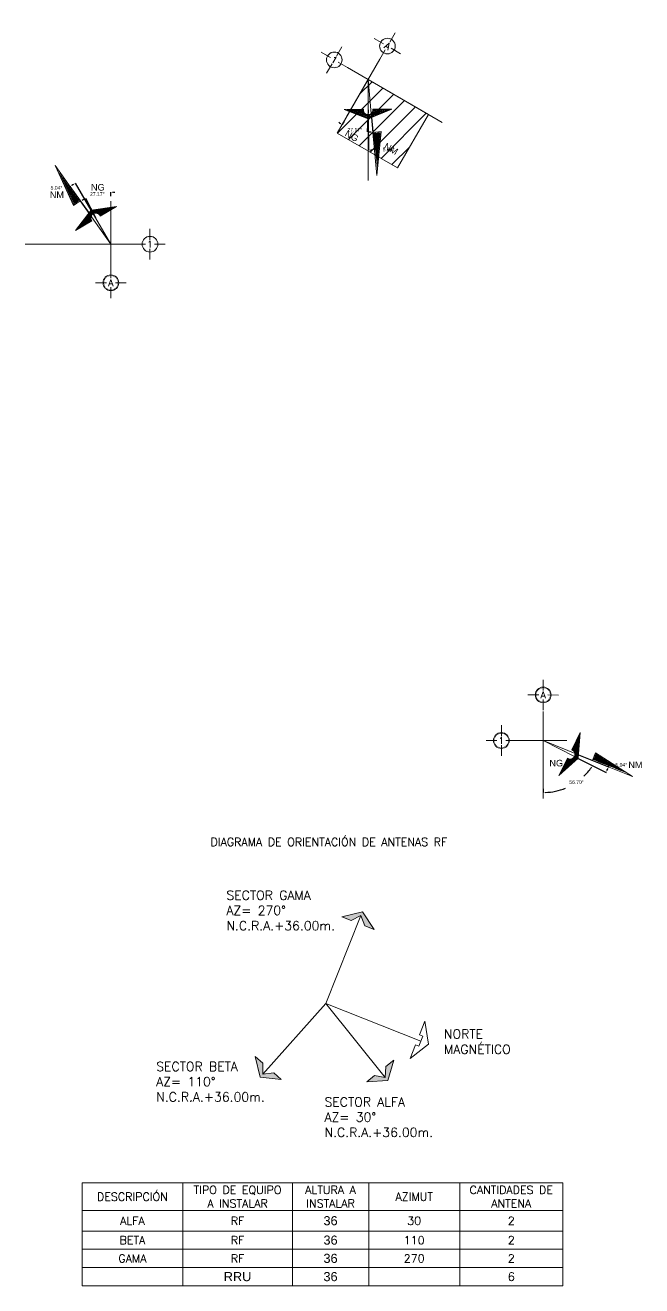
# Model space of a CAD drawing. Header units: millimetres. Extents: x 37 to 259, y 69 to 300.
# Drawn here: x 79.05 to 94.27, y 70.95 to 102.04 of the extents above; entities that cross this region are included whole.
import ezdxf
from ezdxf.enums import TextEntityAlignment as Align

# ---------------------------------------------------------------- set-up
doc = ezdxf.new("R2010")
doc.units = ezdxf.units.MM
doc.layers.get('0').update_dxf_attribs({"lineweight": 0})
doc.layers.get('Defpoints').update_dxf_attribs({"lineweight": 0})
for name, color, linetype, lineweight in [('1', 8, 'Continuous', 0), ('5', 5, 'Continuous', 0), ('EXISTENTE', 8, 'Continuous', 0), ('MARCO', 7, 'Continuous', 0), ('Nuevo', 5, 'Continuous', 0), ('titulos', 5, 'Continuous', 0)]:
    doc.layers.add(name, color=color, linetype=linetype, lineweight=lineweight)
doc.styles.add('Doble Carta', font='ARLRDBD.TTF')
doc.styles.add('ROMANS', font='romans.shx')
doc.styles.get("Standard").update_dxf_attribs({"font": 'arial.ttf'})
doc.styles.add('TEXTOS', font='romans.shx')
doc.dimstyles.new('cotas 90x60', dxfattribs={"dimtxt": 0.075, "dimasz": 0.1, "dimexe": 0, "dimexo": 0, "dimgap": 0.1, "dimtad": 0, "dimtih": 1, "dimtoh": 1, "dimzin": 0, "dimdsep": 46, "dimtxsty": 'Doble Carta', "dimcen": 0.1, "dimclrd": 256, "dimclre": 256, "dimclrt": 256, "dimazin": 0, "dimtfac": 1, "dimtofl": 0, "dimtmove": 0, "dimatfit": 3, "dimfxl": 0.2, "dimtolj": 1, "dimtzin": 0, "dimarcsym": 0})
doc.dimstyles.new('COTAS ATC', dxfattribs={"dimtxt": 0.15, "dimasz": 0.15, "dimexe": 0.15, "dimexo": 0.15, "dimgap": 0.05, "dimtad": 1, "dimtih": 1, "dimtoh": 1, "dimdec": 0, "dimlfac": 100, "dimzin": 0, "dimdsep": 46, "dimtxsty": 'TEXTOS', "dimblk": 'OPEN90', "dimcen": 0.15, "dimclrd": 8, "dimclre": 8, "dimclrt": 8, "dimadec": 0, "dimazin": 0, "dimtfac": 1, "dimtdec": 0, "dimtofl": 0, "dimtmove": 2, "dimatfit": 3, "dimldrblk": 'OPEN90', "dimfxl": 1, "dimtolj": 1, "dimtzin": 0, "dimlwd": -1, "dimlwe": -1, "dimarcsym": 0})

# ---------------------------------------------------------------- blocks, each defined once
blk = doc.blocks.new('*T13')
at = {"layer": '5', "color": 0, "linetype": 'ByBlock', "lineweight": -2, "transparency": 16777216}
for p, q in [((0, 0), (11.86698090108241, 0)), ((0, 0), (0, -2.539353300913831)), ((2.482374912444186, 0), (2.482374912444186, -2.539353300913831)), ((5.189749824888381, 0), (5.189749824888381, -2.539353300913831)), ((7.073651749507377, 0), (7.073651749507377, -2.539353300913831)), ((9.320606411406928, 0), (9.320606411406928, -2.539353300913831)), ((11.86698090108241, 0), (11.86698090108241, -2.539353300913831)), ((0, -0.6833333333333371), (11.86698090108241, -0.6833333333333371)), ((0, -1.189353300913822), (11.86698090108241, -1.189353300913822)), ((0, -1.639353300913825), (11.86698090108241, -1.639353300913825)), ((0, -2.089353300913828), (11.86698090108241, -2.089353300913828)), ((0, -2.539353300913831), (11.86698090108241, -2.539353300913831))]:
    blk.add_line(p, q, dxfattribs=at)
at = {"layer": '5', "color": 0, "transparency": 16777216, "char_height": 0.2, "attachment_point": 5, "style": 'TEXTOS'}
for s, insert, width in [('DESCRIPCIÓN', (1.241187456222093, -0.3416666666666686), 2.332374912444189), ('TIPO DE EQUIPO A INSTALAR', (3.83606236866629, -0.3416666666666686), 2.557374912444198), ('ALTURA A INSTALAR', (6.131700787197886, -0.3416666666666686), 1.733901924619), ('AZIMUT', (8.19712908045716, -0.3416666666666686), 2.096954661899554), ('CANTIDADES DE ANTENA', (10.59379365624467, -0.3416666666666686), 2.396374489675486), ('ALFA', (1.241187456222093, -0.9363433171235869), 2.332374912444189), ('RF', (3.83606236866629, -0.9363433171235869), 2.557374912444198), ('30', (8.19712908045716, -0.9363433171235869), 2.096954661899554), ('2', (10.59379365624467, -0.9363433171235869), 2.396374489675486), ('BETA', (1.241187456222093, -1.414353300913831), 2.332374912444189), ('RF', (3.83606236866629, -1.414353300913831), 2.557374912444198), ('110', (8.19712908045716, -1.414353300913831), 2.096954661899554), ('2', (10.59379365624467, -1.414353300913831), 2.396374489675486), ('GAMA', (1.241187456222093, -1.86435330091382), 2.332374912444189), ('RF', (3.83606236866629, -1.86435330091382), 2.557374912444198), ('270', (8.19712908045716, -1.86435330091382), 2.096954661899554), ('2', (10.59379365624467, -1.86435330091382), 2.396374489675486), ('6', (10.59379365624467, -2.314353300913837), 2.396374489675486)]:
    blk.add_mtext(s, dxfattribs=dict(at, insert=insert, width=width))
at = {"layer": '5', "color": 0, "transparency": 16777216, "char_height": 0.2250000000000001, "attachment_point": 5}
for s, insert, width in [('36', (6.131700787197886, -0.9363433171235869), 1.733901924619), ('36', (6.131700787197886, -1.414353300913831), 1.733901924619), ('36', (6.131700787197886, -1.86435330091382), 1.733901924619), ('RRU', (3.83606236866629, -2.314353300913837), 2.557374912444198), ('36', (6.131700787197886, -2.314353300913837), 1.733901924619)]:
    blk.add_mtext(s, dxfattribs=dict(at, insert=insert, width=width))
blk = doc.blocks.new('ZEJEV')
at = {"linetype": 'Continuous', "ltscale": 0.25}
h = blk.add_hatch(color=256, dxfattribs=at)
edge = h.paths.add_edge_path()
edge.add_arc((0, 0), 0.3333662952246184, 0, 360)
edge = h.paths.add_edge_path(flags=16)
edge.add_arc((0, 0), 0.3184506822615112, 0, 360)
for p, q in [((0, 0.2051596870354615), (0, 0.6972857957597398)), ((-0.205159687035291, 0), (-0.6972857957597114, 0)), ((0.2051596870353194, 0), (0.6972857957597682, 0)), ((0, -0.2051596870355183), (0, -0.6972857957597682))]:
    blk.add_line(p, q, dxfattribs=at)
at = {"linetype": 'Continuous', "ltscale": 0.25, "const_width": 0.0239665521434915}
for points in [[(5.684341886080801e-14, 0.2627742995874485), (5.684341886080801e-14, 0.6396711832075823)], [(-0.2627742995875337, -8.526512829121202e-14), (-0.6396711832076107, -8.526512829121202e-14)], [(0.26277429958742, 2.842170943040401e-14), (0.6396711832076676, 2.842170943040401e-14)], [(5.684341886080801e-14, -0.262774299587619), (5.684341886080801e-14, -0.6396711832077813)]]:
    blk.add_lwpolyline(points, dxfattribs=at)
at = {"linetype": 'Continuous', "ltscale": 0.25}
blk.add_circle((0, 0), 0.3594982821523723, dxfattribs=at)
at = {"linetype": 'Continuous', "style": 'ROMANS'}
blk.add_attdef('X', text='', height=0.3, rotation=2.066581739609821e-05, dxfattribs=at).set_placement((0, 0), align=Align.MIDDLE)
blk = doc.blocks.new('*D33')
at = {"layer": 'Defpoints', "color": 0, "ltscale": 0.001, "transparency": 16777216}
for p in [(87.56472330781878, 100.9452069342478), (87.51574961600187, 100.7025556804414), (87.5156328936014, 99.95319667047147), (86.92304669091197, 99.67617804085026), (87.06933893416739, 99.50084129537362)]:
    blk.add_point(p, dxfattribs=at)
at = {"layer": 'MARCO', "lineweight": -2, "ltscale": 0.001, "transparency": 16777216}
for p, q in [((87.5156328936014, 99.95319667047147), (87.48887630355975, 99.41250430989233)), ((86.92304669091197, 99.67617804085026), (86.87520932598775, 99.59333856154834))]:
    blk.add_line(p, q, dxfattribs=at)
for start, end in [(235.787016179919, 237.8909225194689), (269.2708903045801, 271.3747966441302)]:
    blk.add_arc((87.55618017644781, 100.7725688716056), 1.361728836198286, start, end, dxfattribs=at)
at = {"layer": 'MARCO', "ltscale": 0.001, "transparency": 16777216}
for points in [[(86.83667576059275, 99.62627196074115), (86.8280775535786, 99.61199440444045), (86.87520932598775, 99.59333856154832)], [(87.5385931445594, 99.40262098224119), (87.53911115131115, 99.41927959703303), (87.48887630355975, 99.41250430989233)]]:
    blk.add_solid(points, dxfattribs=at)
at = {"layer": 'MARCO', "ltscale": 0.001, "transparency": 16777216, "insert": (87.18647771429625, 99.46198674414731), "char_height": 0.09, "attachment_point": 5, "style": 'Doble Carta'}
blk.add_mtext('\\A1;27.17°', dxfattribs=at)
blk = doc.blocks.new('*D34')
at = {"layer": 'Defpoints', "color": 0, "ltscale": 0.001, "transparency": 16777216}
for p in [(87.50895414157847, 100.6827781719168), (87.50895414157854, 100.6827781719168), (87.517034098735, 99.73137268322914), (87.59787258127159, 99.76462147734792), (87.57407572029926, 98.96275421758301)]:
    blk.add_point(p, dxfattribs=at)
at = {"layer": 'MARCO', "lineweight": -2, "ltscale": 0.001, "transparency": 16777216}
for p, q in [((87.517034098735, 99.73137268322914), (87.52357164772309, 98.96158394928786)), ((87.59787258127159, 99.76462147734792), (87.67487212726722, 98.96953725321268)), ((87.72456404038994, 98.97507925377236), (87.77456404038993, 98.97507925377236))]:
    blk.add_line(p, q, dxfattribs=at)
for start, end in [(272.1509993612015, 273.8671140015362), (275.531531858166, 277.1959497147959)]:
    blk.add_arc((87.50895414157847, 100.6827781719176), 1.721256292217963, start, end, dxfattribs=at)
at = {"layer": 'MARCO', "ltscale": 0.001, "transparency": 16777216}
for points in [[(87.57375019683707, 98.95440358347119), (87.57336661012279, 98.97106583539014), (87.5235716477231, 98.96158394928786)], [(87.62435748675553, 98.97374623627503), (87.62572293227649, 98.95713559702462), (87.67487212726724, 98.96953725321268)]]:
    blk.add_solid(points, dxfattribs=at)
at = {"layer": 'MARCO', "ltscale": 0.001, "transparency": 16777216, "insert": (88.02269281302574, 98.97507925377235), "char_height": 0.09, "attachment_point": 5, "style": 'Doble Carta'}
blk.add_mtext('\\A1;5.04°', dxfattribs=at)
blk = doc.blocks.new('FLECHA')
blk.add_hatch(color=256).paths.add_polyline_path([(0, 1.623940971963748), (-0.2858467634463752, 1.423788913431054), (-0.1213582129566932, 1.423788913431054), (7.275902103032195e-12, 1.557185003453924), (0.1213582129566931, 1.423788913431054), (0.2858467634463753, 1.423788913431053)])
for p, q in [((0, 1.623940971963748), (-0.285846763435984, 1.423788913438329)), ((-0.121358212956693, 1.423788913431054), (7.275957614183426e-12, 1.557185003453924)), ((0, 1.623940971963748), (0.285846763435984, 1.423788913438329)), ((0.121358212956693, 1.423788913431054), (7.275957614183426e-12, 1.557185003453924)), ((0, 0), (0, 1.5571850034612)), ((-0.285846763435984, 1.423788913431054), (-0.121358212956693, 1.423788913431054)), ((0.285846763435984, 1.423788913431054), (0.121358212956693, 1.423788913431054))]:
    blk.add_line(p, q)
blk = doc.blocks.new('*U80')
blk.add_hatch(color=256).paths.add_polyline_path([(-0.5514205126726618, 1.527455301678704), (-0.7523207973491175, 1.242133913898955), (-0.5976052548210614, 1.297987151427731), (-0.5287530567575321, 1.464665606871194), (-0.3693097083902122, 1.380403211076372), (-0.2145941658621559, 1.436256448605148)])
for p, q in [((-0.5514205126726618, 1.527455301678704), (-0.7523207973418145, 1.242133913909327)), ((-0.5976052548210613, 1.297987151427731), (-0.5287530567575323, 1.464665606871194)), ((-0.5514205126726618, 1.527455301678704), (-0.2145941658744004, 1.436256448608464)), ((-0.3693097083902123, 1.380403211076372), (-0.5287530567575323, 1.464665606871194)), ((0, 0), (-0.5287530567668465, 1.464665606875567)), ((-0.7523207973393438, 1.242133913902483), (-0.5976052548210613, 1.297987151427731)), ((-0.2145941658719298, 1.43625644860162), (-0.3693097083902123, 1.380403211076372))]:
    blk.add_line(p, q)
blk = doc.blocks.new('*U81')
blk.add_hatch(color=256).paths.add_polyline_path([(0.5540147517148082, 1.5265162741697), (0.2170339508233317, 1.43588979604006), (0.371654379503968, 1.379773788726523), (0.5312406534274656, 1.463765180323591), (0.5998095776064268, 1.296969990582983), (0.7544300062870632, 1.240853983269446)])
for p, q in [((0, 0), (0.5312406534231086, 1.463765180332913)), ((0.5540147517148082, 1.5265162741697), (0.2170339508355816, 1.435889796043354)), ((0.3716543795039682, 1.379773788726523), (0.5312406534274657, 1.463765180323591)), ((0.5998095776064267, 1.296969990582983), (0.5312406534274657, 1.463765180323591)), ((0.5540147517148082, 1.5265162741697), (0.7544300062797776, 1.24085398327983)), ((0.2170339508330995, 1.435889796036515), (0.3716543795039682, 1.379773788726523)), ((0.7544300062772955, 1.240853983272991), (0.5998095776064267, 1.296969990582983))]:
    blk.add_line(p, q)
blk = doc.blocks.new('A$C6DDA35DD')
blk.add_line((-3.299646778032184e-08, 1.678831556368094), (-3.299646778032184e-08, 4.246248686001763e-08))
blk.add_lwpolyline([(-0.003295370908745099, 1.814996345310645), (0.3259188773517963, 1.621021814855338), (0.08388900034333346, 1.621032385890429), (0.08389159818034386, 1.680511819620731), (-0.09049408733699238, 1.680519436209577), (-0.09049668520310661, 1.621040002479274), (-0.3325265622333973, 1.621050573543469)], close=True)
blk = doc.blocks.new('A$C31366731')
blk.add_blockref('A$C6DDA35DD', (-0.3325264962404617, -4.246248863637447e-08))
blk = doc.blocks.new('*D37')
at = {"layer": 'Defpoints', "color": 0, "transparency": 16777216}
for p in [(86.47467494699136, 77.9081783536087), (86.47467494699136, 77.9081783536087), (86.47467494699136, 77.9081783536087), (87.33144111510195, 77.56839262273415), (85.14455465983544, 77.39665543340784)]:
    blk.add_point(p, dxfattribs=at)
blk = doc.blocks.new('_Open90')
at = {"color": 0, "linetype": 'ByBlock', "lineweight": -2}
for p, q in [((0, 0), (-1, 0)), ((-0.5, 0.5), (0, 0)), ((0, 0), (-0.5, -0.5))]:
    blk.add_line(p, q, dxfattribs=at)
blk = doc.blocks.new('*D74')
at = {"layer": 'Defpoints', "color": 0, "ltscale": 0.001, "transparency": 16777216}
for p in [(80.95120330612895, 97.90345705808095), (81.16558704915938, 97.8248186102624), (80.79105551645398, 97.28851285811685), (81.16582013471768, 96.6395980560473), (81.24480061536886, 96.40499171099219)]:
    blk.add_point(p, dxfattribs=at)
at = {"layer": 'MARCO', "lineweight": -2, "ltscale": 0.001, "transparency": 16777216}
for p, q in [((80.79105551645398, 97.28851285811685), (80.54374304642008, 97.77007353556576)), ((81.16558704915938, 97.8248186102624), (81.16556823670135, 97.92047838477608))]:
    blk.add_line(p, q, dxfattribs=at)
for start, end in [(119.2873292374785, 121.3912355770284), (85.80345511281983, 87.90736145236974)]:
    blk.add_arc((81.16583603438572, 96.55874957491027), 1.361728836198372, start, end, dxfattribs=at)
at = {"layer": 'MARCO', "ltscale": 0.001, "transparency": 16777216}
for points in [[(80.4957500137312, 97.7537605573653), (80.50363492734695, 97.73907703207163), (80.54374304642008, 97.77007353556576)], [(81.21540863598278, 97.91123830664273), (81.21571134244326, 97.92790222414662), (81.16556823670135, 97.92047838477608)]]:
    blk.add_solid(points, dxfattribs=at)
at = {"layer": 'MARCO', "ltscale": 0.001, "transparency": 16777216, "insert": (80.83033802611914, 97.87850201752337), "char_height": 0.09, "attachment_point": 5, "style": 'Doble Carta'}
blk.add_mtext('\\A1;27.17°', dxfattribs=at)
blk = doc.blocks.new('*D75')
at = {"layer": 'Defpoints', "color": 0, "ltscale": 0.001, "transparency": 16777216}
for p in [(80.24498362433012, 98.11688312865311), (80.62551120971693, 97.41065643018118), (80.67887513164082, 97.47988528548058), (81.1618105450407, 96.6601224685043), (81.16181054504065, 96.66012246850421)]:
    blk.add_point(p, dxfattribs=at)
at = {"layer": 'MARCO', "lineweight": -2, "ltscale": 0.001, "transparency": 16777216}
for p, q in [((80.12084409038513, 98.03092955331921), (80.07084409038514, 98.0309295533192)), ((80.62551120971693, 97.41065643018118), (80.16109904188947, 98.06058657406277)), ((80.67887513164082, 97.47988528548058), (80.28812876232013, 98.14316102701824))]:
    blk.add_line(p, q, dxfattribs=at)
for centre, start, end in [((81.1618105450411, 96.66012246850357), 125.5479707910642, 127.2123886476941), ((81.16181054504109, 96.66012246850356), 122.1674382941015, 123.8835529344343)]:
    blk.add_arc(centre, 1.721256292217906, start, end, dxfattribs=at)
at = {"layer": 'MARCO', "ltscale": 0.001, "transparency": 16777216}
for points in [[(80.20694429263784, 98.08221196257398), (80.19745253145862, 98.0959117526269), (80.16109904188946, 98.06058657406275)], [(80.2410880974051, 98.12427663428784), (80.2497555039617, 98.11004098040891), (80.28812876232013, 98.14316102701824)]]:
    blk.add_solid(points, dxfattribs=at)
at = {"layer": 'MARCO', "ltscale": 0.001, "transparency": 16777216, "insert": (79.82271531774931, 98.0309295533192), "char_height": 0.09, "attachment_point": 5, "style": 'Doble Carta'}
blk.add_mtext('\\A1;5.04°', dxfattribs=at)
blk = doc.blocks.new('*D76')
at = {"layer": 'Defpoints', "color": 0, "ltscale": 0.001, "transparency": 16777216}
for p in [(91.75610825672236, 84.62895039264492), (91.83523899791626, 84.39439468654916), (93.0457782334496, 83.7831980659472), (91.83623127469156, 83.20917452478604), (92.30992508642956, 83.19392993099544)]:
    blk.add_point(p, dxfattribs=at)
at = {"layer": 'MARCO', "lineweight": -2, "ltscale": 0.001, "transparency": 16777216}
for p, q in [((93.0457782334496, 83.7831980659472), (93.0580312413833, 83.77516266917439)), ((91.83623127469156, 83.20917452478604), (91.83631037166441, 83.11469753077542))]:
    blk.add_line(p, q, dxfattribs=at)
for start, end in [(313.4850569219034, 324.784570676204), (272.0069467930201, 292.3494806605254)]:
    blk.add_arc((91.83508598718606, 84.57715760805479), 1.462460589812034, start, end, dxfattribs=at)
at = {"layer": 'MARCO', "ltscale": 0.001, "transparency": 16777216}
for points in [[(93.02301173909804, 83.7385146282426), (93.03679053628055, 83.72913792701127), (93.0580312413833, 83.77516266917439)], [(91.8864517621484, 83.10726211520023), (91.88615290284933, 83.12392610214505), (91.8363103716644, 83.1146975307754)]]:
    blk.add_solid(points, dxfattribs=at)
at = {"layer": 'MARCO', "ltscale": 0.001, "transparency": 16777216, "insert": (92.6611052005659, 83.37030913542839), "char_height": 0.09, "attachment_point": 5, "style": 'Doble Carta'}
blk.add_mtext('\\A1;56.70°', dxfattribs=at)
blk = doc.blocks.new('*D77')
at = {"layer": 'Defpoints', "color": 0, "ltscale": 0.001, "transparency": 16777216}
for p in [(91.84978068199345, 84.3793657897073), (91.84978068199338, 84.37936578970731), (92.70129513071113, 83.9549122195283), (92.70834188057262, 84.0420367619119), (93.41213221841488, 83.65702175800322)]:
    blk.add_point(p, dxfattribs=at)
at = {"layer": 'MARCO', "lineweight": -2, "ltscale": 0.001, "transparency": 16777216}
for p, q in [((92.70129513071113, 83.9549122195283), (93.39026133618802, 83.611483912366)), ((92.70834188057262, 84.0420367619119), (93.45181896730827, 83.74992432627923)), ((93.4694254860477, 83.79672187426925), (93.51942548604771, 83.79672187426925))]:
    blk.add_line(p, q, dxfattribs=at)
for centre, start, end in [((91.84978068199355, 84.37936578970722), 335.1695847388709, 336.8856993792061), ((91.84978068199356, 84.37936578970724), 338.5501172358368, 340.2145350924678)]:
    blk.add_arc(centre, 1.721256292216953, start, end, dxfattribs=at)
at = {"layer": 'MARCO', "ltscale": 0.001, "transparency": 16777216}
for points in [[(93.41942622677456, 83.65294297170794), (93.40440356479412, 83.66016082490671), (93.390261336188, 83.61148391236601)], [(93.42514955042294, 83.7068176371528), (93.44057168834964, 83.70049818784548), (93.45181896730826, 83.74992432627923)]]:
    blk.add_solid(points, dxfattribs=at)
at = {"layer": 'MARCO', "ltscale": 0.001, "transparency": 16777216, "insert": (93.76755425868353, 83.79672187426921), "char_height": 0.09, "attachment_point": 5, "style": 'Doble Carta'}
blk.add_mtext('\\A1;5.04°', dxfattribs=at)

msp = doc.modelspace()

# ---------------------------------------------------------------- hatches: boundary and pattern name
at = {"layer": '1', "lineweight": 0, "true_color": 0x000000}
h = msp.add_hatch(dxfattribs=at)
h.set_pattern_fill('ANSI31', color=18, scale=0.09409215494019248)
h.set_pattern_definition([(45, (-143.8747064516155, -34.51381675144489), (-0.2112429125865626, 0.2112429125865627), [])])
h.paths.add_polyline_path([(89.00586876504005, 99.84227486393299), (87.5158051073033, 100.7025635178369), (86.7524822700095, 99.38044958106535), (88.2425459277458, 98.52016092716144)])
at = {"layer": 'MARCO', "ltscale": 0.01}
h = msp.add_hatch(dxfattribs=at)
h.set_pattern_fill('ANSI31', color=256, scale=0.005185562058072982, angle=982.1064401030951, style=0)
h.set_pattern_definition([(189.1064398261894, (665.5321937379522, 579.7166169279059), (-0.00260576685209684, 0.01625664566526832), [])])
edge = h.paths.add_edge_path()
edge.add_arc((87.51230031246668, 99.9531991564968), 0.1304134759359513, 538.3442463746237, 721.8686336260657, ccw=False)
edge.add_line((87.3819412878511, 99.95696736654511), (86.98531708168031, 99.9562305454269))
edge.add_line((86.98531708168034, 99.95623054542688), (87.51268830515144, 99.74434667114124))
edge.add_line((87.51268830515146, 99.74434667114124), (88.03926864281577, 99.95818850334493))
edge.add_line((88.03926864281571, 99.95818850334496), (87.64264443671497, 99.95745168276204))
h = msp.add_hatch(dxfattribs=at)
h.set_pattern_fill('ANSI31', color=256, scale=0.006222674469687587, angle=983.4147856514763, style=0)
h.set_pattern_definition([(218.414785659799, (410.9059226768685, 941.7373249441166), (-0.01227600659861798, 0.0154802575172584), [])])
h.paths.add_polyline_path([(87.73972287428381, 98.53407043191824), (87.81864097107592, 99.39577110140496), (87.65834696397403, 99.38035781137016)])
h = msp.add_hatch(dxfattribs=at)
h.set_pattern_fill('ANSI31', color=256, scale=0.006222674469687587, angle=833.4312245843757, style=0)
h.set_pattern_definition([(68.43122459269834, (221.8744618769832, -793.3726295463533), (0.01837354694527357, -0.007263021648031627), [])])
h.paths.add_polyline_path([(79.88710434907375, 98.40520793170876), (80.24983502412977, 97.61959825307146), (80.38092023087543, 97.71313117131379)])
h = msp.add_hatch(dxfattribs=at)
h.set_pattern_fill('ANSI31', color=256, scale=0.005185562058072982, angle=832.1228790359945, style=0)
h.set_pattern_definition([(39.12287875908879, (-179.702119828031, -607.2818453222357), (0.01038864824055908, -0.01277280458268672), [])])
edge = h.paths.add_edge_path()
edge.add_arc((80.79394238180711, 97.2901778240723), 0.1304134759359513, 388.360685307523, 571.8850725589652, ccw=False)
edge.add_line((80.90870294445827, 97.35212689965604), (81.25176407657538, 97.551175545611))
edge.add_line((81.25176407657537, 97.551175545611), (80.68912829308815, 97.47082532054965))
edge.add_line((80.68912829308812, 97.47082532054961), (80.34014594972933, 97.02224254642792))
edge.add_line((80.34014594972939, 97.02224254642793), (80.68320708205361, 97.22129119188433))
h = msp.add_hatch(dxfattribs=at)
h.set_pattern_fill('ANSI31', color=256, scale=0.005185562058072981, angle=685.3137257701326, style=0)
h.set_pattern_definition([(252.3137254932267, (-75.20430827947436, 816.279351234936), (-0.01568596928800446, 0.005001891309230419), [])])
edge = h.paths.add_edge_path()
edge.add_arc((92.50263695824553, 84.05376116972553), 0.1304134759359513, 241.551532041661, 425.0759192931031, ccw=False)
edge.add_line((92.44051213120615, 83.93909565367548), (92.26238592124653, 83.58471964270491))
edge.add_line((92.26238592124666, 83.58471964270493), (92.68924259062082, 83.95996431933405))
edge.add_line((92.68924259062076, 83.95996431933418), (92.7357216238584, 84.5264048552108))
edge.add_line((92.73572162385834, 84.52640485521067), (92.55759541345249, 84.17202884454396))
h = msp.add_hatch(dxfattribs=at)
h.set_pattern_fill('ANSI31', color=256, scale=0.006222674469687585, angle=686.4333710291453, style=0)
h.set_pattern_definition([(281.433371037468, (-510.9334499453037, 754.1634554622856), (-0.0193649314490145, -0.003916393849565748), [])])
h.paths.add_polyline_path([(93.86930973242302, 83.61014438179211), (93.13720721254968, 84.07142738623762), (93.0782171994229, 83.9215877500468)])

# ---------------------------------------------------------------- linework, layer by layer
at = {"layer": '1', "color": 18, "lineweight": 0, "true_color": 0x000000}
for points in [[(89.00586876504005, 99.84227486393299), (87.5158051073033, 100.7025635178369), (86.7524822700095, 99.38044958106535)], [(86.7524822700095, 99.38044958106535), (88.2425459277458, 98.52016092716144), (89.00586876504005, 99.84227486393299)]]:
    msp.add_lwpolyline(points, dxfattribs=at)
at = {"layer": 'EXISTENTE'}
for p, q in [((86.98402011032408, 99.78117585075627), (87.80342857830627, 101.2013878190884)), ((87.006263221793, 100.9971971337746), (89.34815780023371, 99.6438614341348)), ((87.51569143440288, 100.7025634901314), (87.63416068613287, 99.3967919094166)), ((87.51570034369908, 100.70256094199), (87.51689196026757, 99.83482101551411)), ((81.16587441989715, 96.63962039903295), (80.41008382349924, 97.7110003311786)), ((81.16531626027285, 97.70340104714553), (81.16626413103526, 96.06375737428986)), ((81.16586543079492, 96.63961814856087), (80.7307480750425, 97.39038235034026)), ((81.75436911901721, 96.63934313219617), (79.04956087394825, 96.63964289272234)), ((91.83592784582963, 85.11184350994756), (91.8345817503368, 82.96374489138361)), ((92.4238235988904, 84.39395794707517), (91.18167410502308, 84.39598100474547)), ((91.8352056412058, 84.39434638106727), (93.05259854202949, 83.9074902322595)), ((91.83525690961484, 84.3945815277732), (92.61037614392932, 84.0044992639539))]:
    msp.add_line(p, q, dxfattribs=at)
at = {"layer": 'MARCO', "ltscale": 0.01}
for points in [[(87.63281968232309, 99.96997872888358, -1.146076627433734), (87.39824344905703, 99.96849697259324), (86.92665859136187, 99.96551809047779), (87.51703409873514, 99.73137268322915), (88.10440454170563, 99.9729576105681)], [(87.6459567605116, 99.95803034812675, -1.031238937005291), (87.3852583628285, 99.95638358306527), (86.98864138493053, 99.95387825492196), (87.51695213836823, 99.74434799140423), (88.04257373834189, 99.96053567573443)], [(80.69798079461836, 97.21535906743807, -1.146076627433734), (80.90035486555203, 97.33398849139662), (81.3072014823428, 97.57247744743427), (80.6788751316407, 97.47988528548049), (80.29113417615098, 96.97687011092947)], [(80.68062847724744, 97.21913315115452, -1.031238937005291), (80.90553871245348, 97.35097302558277), (81.24770889283505, 97.55154937384864), (80.68543697749206, 97.46869120138383), (80.33845829665651, 97.01855680338635)], [(92.54198458566306, 84.16890558677085, -1.146076627433734), (92.43756873540495, 83.95884479787884), (92.22765431993888, 83.5365450347656), (92.70278265944397, 83.95799535501817), (92.7518990022743, 84.5912053511961)], [(92.55857194822768, 84.17524640920851, -1.031238937005291), (92.44252845963449, 83.94179346931526), (92.26598415359199, 83.58662673124712), (92.69116339477016, 83.96377099595063), (92.73511625471791, 84.53041314697487)]]:
    msp.add_lwpolyline(points, format="xyb", close=True, dxfattribs=at)
for points in [[(87.73324943312782, 98.3336693619741), (87.83552511209626, 99.41556015853295), (87.63416068613287, 99.3967919094166)], [(79.79245925929567, 98.58196992212538), (80.24511479706135, 97.59401700102173), (80.41008382349924, 97.7110003311786)], [(94.04496088592423, 83.51345329353231), (93.12723247960257, 84.09545207567663), (93.05259854202949, 83.9074902322595)]]:
    msp.add_lwpolyline(points, close=True, dxfattribs=at)
at = {"layer": 'Nuevo', "color": 5}
msp.add_line((87.51574821915054, 100.702775582223), (87.51546163375271, 98.21410734555883), dxfattribs=at)

# ---------------------------------------------------------------- block references
msp.add_blockref('*T13', (80.4562842253957, 73.48682735855698))
at = {"layer": 'MARCO'}
ref = msp.add_blockref('ZEJEV', (87.99284274778387, 101.5265090070894), dxfattribs=dict(at, xscale=-0.5396254929922594, yscale=0.5396254929922595, zscale=0.5396254929922595, rotation=329.7751110016818))
ref.add_attrib('X', 'A', dxfattribs={"layer": '0', "linetype": 'Continuous', "height": 0.1616059306247961, "rotation": 329.7750903358543, "style": 'ROMANS'}).set_placement((87.99284274778387, 101.5265090070894), align=Align.MIDDLE)
ref = msp.add_blockref('ZEJEV', (86.68045916904425, 101.1854343078358), dxfattribs=dict(at, xscale=-0.5396254929922603, yscale=0.5396254929922603, zscale=0.5396254929922603, rotation=149.9823138942511))
ref.add_attrib('X', '1', dxfattribs={"layer": '0', "linetype": 'Continuous', "height": 0.1616059306247962, "rotation": 329.9822932284239, "style": 'ROMANS'}).set_placement((86.68045916904425, 101.1854343078358), align=Align.MIDDLE)
ref = msp.add_blockref('ZEJEV', (82.13064231022143, 96.63933494175507), dxfattribs=dict(at, xscale=-0.5396254929922604, yscale=0.5396254929922603, zscale=0.5396254929922603, rotation=179.9987528271504))
ref.add_attrib('X', '1', dxfattribs={"layer": '0', "linetype": 'Continuous', "height": 0.1616059306247962, "rotation": 359.9987321613237, "style": 'ROMANS'}).set_placement((82.13064231022143, 96.63933494175507), align=Align.MIDDLE)
ref = msp.add_blockref('ZEJEV', (81.16489519951917, 95.68748667318145), dxfattribs=dict(at, xscale=-0.5396254929922594, yscale=0.5396254929922595, zscale=0.5396254929922595, rotation=359.791549934581))
ref.add_attrib('X', 'A', dxfattribs={"layer": '0', "linetype": 'Continuous', "height": 0.1616059306247961, "rotation": 359.7915292687542, "style": 'ROMANS'}).set_placement((81.16489519951917, 95.68748667318145), align=Align.MIDDLE)
ref = msp.add_blockref('ZEJEV', (91.83832283534637, 85.52148098240409), dxfattribs=dict(at, xscale=-0.539625492992259, yscale=0.5396254929922595, zscale=0.5396254929922595, rotation=359.73747445797))
ref.add_attrib('X', 'A', dxfattribs={"layer": '0', "linetype": 'Continuous', "height": 0.161605930624796, "rotation": 359.7374537921428, "style": 'ROMANS'}).set_placement((91.83832283534637, 85.52148098240409), align=Align.MIDDLE)
ref = msp.add_blockref('ZEJEV', (90.80540108913145, 84.39634431992863), dxfattribs=dict(at, xscale=-0.5396254929922603, yscale=0.5396254929922601, zscale=0.5396254929922603, rotation=179.9446773505395))
ref.add_attrib('X', '1', dxfattribs={"layer": '0', "linetype": 'Continuous', "height": 0.1616059306247961, "rotation": 359.9446566847112, "style": 'ROMANS'}).set_placement((90.80540108913145, 84.39634431992863), align=Align.MIDDLE)
at = {"layer": 'titulos', "extrusion": (-1.914969931400733e-07, 9.511679186227697e-08, 0.9999999999999772), "xscale": 1.50000000000001, "yscale": 1.50000000000001, "zscale": 1.50000000000001, "rotation": 358.2061565798086}
msp.add_blockref('*U81', (86.4747669145652, 77.90821918429833, -9.149277509825317e-06), dxfattribs=at)
at = {"layer": 'titulos', "extrusion": (-8.503479673279022e-08, -1.918717079211687e-08, 0.9999999999999962), "xscale": 1.499999999999999, "yscale": 1.499999999999999, "zscale": 1.499999999999999, "rotation": 248.369303881408}
msp.add_blockref('A$C31366731', (86.29081407015383, 77.44451345883415, -8.848194292768688e-06), dxfattribs=at)
at = {"layer": 'titulos', "extrusion": (8.608884674147187e-08, -1.676967076587516e-07, 0.9999999999999822), "xscale": 1.500000000000004, "yscale": 1.500000000000004, "zscale": 1.500000000000004, "rotation": 218.8563313972302}
msp.add_blockref('FLECHA', (86.47467855432052, 77.9081759440815, -5.620439256440228e-06), dxfattribs=at)
at = {"layer": 'titulos', "extrusion": (-7.449392200007037e-08, -3.421683514589122e-07, 0.9999999999999388), "xscale": 1.500000000000013, "yscale": 1.500000000000013, "zscale": 1.500000000000013, "rotation": 118.2612305074602}
msp.add_blockref('*U80', (86.47473001469328, 77.90822867920087, -3.309957149665067e-05), dxfattribs=at)

# ---------------------------------------------------------------- texts
at = {"layer": '5', "insert": (83.6241246514895, 81.99425660941046), "char_height": 0.2, "width": 5.516209508428116, "attachment_point": 1, "style": 'TEXTOS'}
msp.add_mtext('DIAGRAMA DE ORIENTACIÓN DE ANTENAS RF', dxfattribs=at)
at = {"layer": 'MARCO', "attachment_point": 1}
for s, insert, char_height, width, rotation in [('NG', (87.00711657709768, 99.46355438651247), 0.1616059306247961, 0.0669020421615325, 329.96818777257056), ('NM', (87.97112489753324, 99.14968666306058), 0.1616059306247961, 0.0669020421615325, 329.96818777257056), ('NG', (80.67411612405427, 98.12386249203796), 0.1616059306247961, 0.0669020421615325, 359.9846267054699), ('NM', (79.65610667282736, 97.9427050266755), 0.1616059306247961, 0.0669020421615325, 359.9846267054699), ('NG', (91.99159337463406, 83.92045032300805), 0.161605930624796, 0.06690204216153249, 0.021327434407826622), ('NM', (93.94041969514235, 83.87683708874343), 0.161605930624796, 0.06690204216153249, 0.021327434407826622)]:
    msp.add_mtext(s, dxfattribs=dict(at, insert=insert, char_height=char_height, width=width, rotation=rotation))
at = {"layer": 'titulos', "extrusion": (8.471681391549739e-08, 2.054569586068581e-08, 0.9999999999999962), "insert": (84.01848853597434, 79.71803246644618, 2.003205346416869e-08), "char_height": 0.225, "width": 4.846737537970093, "attachment_point": 7, "text_direction": (0.9999999999999964, 0, -8.47168139154974e-08), "style": 'TEXTOS'}
msp.add_mtext('SECTOR GAMA\\PAZ= 270°\\PN.C.R.A.+36.00m.', dxfattribs=at)
at = {"layer": 'titulos', "extrusion": (8.471681391549739e-08, 2.054569586068581e-08, 0.9999999999999962), "char_height": 0.225, "attachment_point": 7, "text_direction": (0.9999999999999964, 0, -8.47168139154974e-08), "style": 'TEXTOS'}
for s, insert in [('NORTE\\PMAGNÉTICO', (89.38782816293391, 76.66880683365997, 1.32079473390123e-08)), ('SECTOR BETA\\PAZ= 110°\\PN.C.R.A.+36.00m.', (82.28426745399184, 75.49461649088076, 2.45073640255546e-07)), ('SECTOR ALFA\\PAZ= 30°\\PN.C.R.A.+36.00m.', (86.43955216762339, 74.61945584660688, 2.45073640255546e-07))]:
    msp.add_mtext(s, dxfattribs=dict(at, insert=insert))

# ---------------------------------------------------------------- dimensions: what is measured, and where the dimension line sits
at = {"layer": 'MARCO', "ltscale": 0.001}
for base, line1, line2, picture, middle in [((87.06933893416739, 99.50084129537362), ((87.5156328936014, 99.95319667047147), (87.56472330781878, 100.9452069342478)), ((86.92304669091197, 99.67617804085027), (87.51574961600187, 100.7025556804414)), '*D33', (87.18647771429625, 99.46198674414731)), ((80.95120330612895, 97.90345705808095), ((80.79105551645398, 97.28851285811685), (81.24480061536886, 96.40499171099219)), ((81.1655870491594, 97.8248186102624), (81.16582013471768, 96.63959805604729)), '*D74', (80.83033802611914, 97.87850201752337))]:
    dim = msp.add_angular_dim_2l(base=base, line1=line1, line2=line2, dimstyle='cotas 90x60', override={"dimtxt": 0.09, "dimasz": 0.05, "dimjust": 1, "dimfxl": 0.1125}, dxfattribs=at)
    dim.commit()
    dim.dimension.update_dxf_attribs({"geometry": picture, "text_midpoint": middle, "dimtype": 162})
for base, line1, line2, picture, middle in [((87.57407572029926, 98.96275421758301), ((87.50895414157854, 100.6827781719168), (87.59787258127157, 99.7646214773479)), ((87.50895414157847, 100.6827781719168), (87.517034098735, 99.73137268322914)), '*D34', (88.02269281302574, 98.97507925377235)), ((80.24498362433012, 98.11688312865311), ((81.16181054504065, 96.66012246850421), (80.62551120971693, 97.41065643018116)), ((81.1618105450407, 96.6601224685043), (80.67887513164082, 97.47988528548058)), '*D75', (79.82271531774931, 98.0309295533192)), ((92.30992508642956, 83.19392993099544), ((93.04577823344961, 83.7831980659472), (91.75610825672236, 84.62895039264492)), ((91.83623127469157, 83.20917452478605), (91.83523899791628, 84.39439468654916)), '*D76', (92.6611052005659, 83.37030913542839)), ((93.41213221841488, 83.65702175800322), ((91.84978068199338, 84.3793657897073), (92.7083418805726, 84.0420367619119)), ((91.84978068199344, 84.37936578970726), (92.70129513071113, 83.9549122195283)), '*D77', (93.76755425868353, 83.79672187426922))]:
    dim = msp.add_angular_dim_2l(base=base, line1=line1, line2=line2, dimstyle='cotas 90x60', override={"dimtxt": 0.09, "dimasz": 0.05, "dimjust": 1, "dimfxl": 0.1125}, dxfattribs=at)
    dim.commit()
    dim.dimension.update_dxf_attribs({"geometry": picture, "text_midpoint": middle})
at = {"layer": 'titulos'}
dim = msp.add_angular_dim_2l(base=(85.14455465983544, 77.39665543340784), line1=((86.47467494699136, 77.9081783536087), (87.33144111510195, 77.56839262273415)), line2=((86.47467494699136, 77.9081783536087), (86.47467494699136, 77.9081783536087)), dimstyle='COTAS ATC', override={"dimscale": 1.2, "dimclrd": 5, "dimclre": 5, "dimclrt": 5}, dxfattribs=at)
dim.commit()
dim.dimension.update_dxf_attribs({"geometry": '*D37', "text_midpoint": (85.14455465983544, 77.39665543340784)})

doc.saveas('drawing.dxf')
